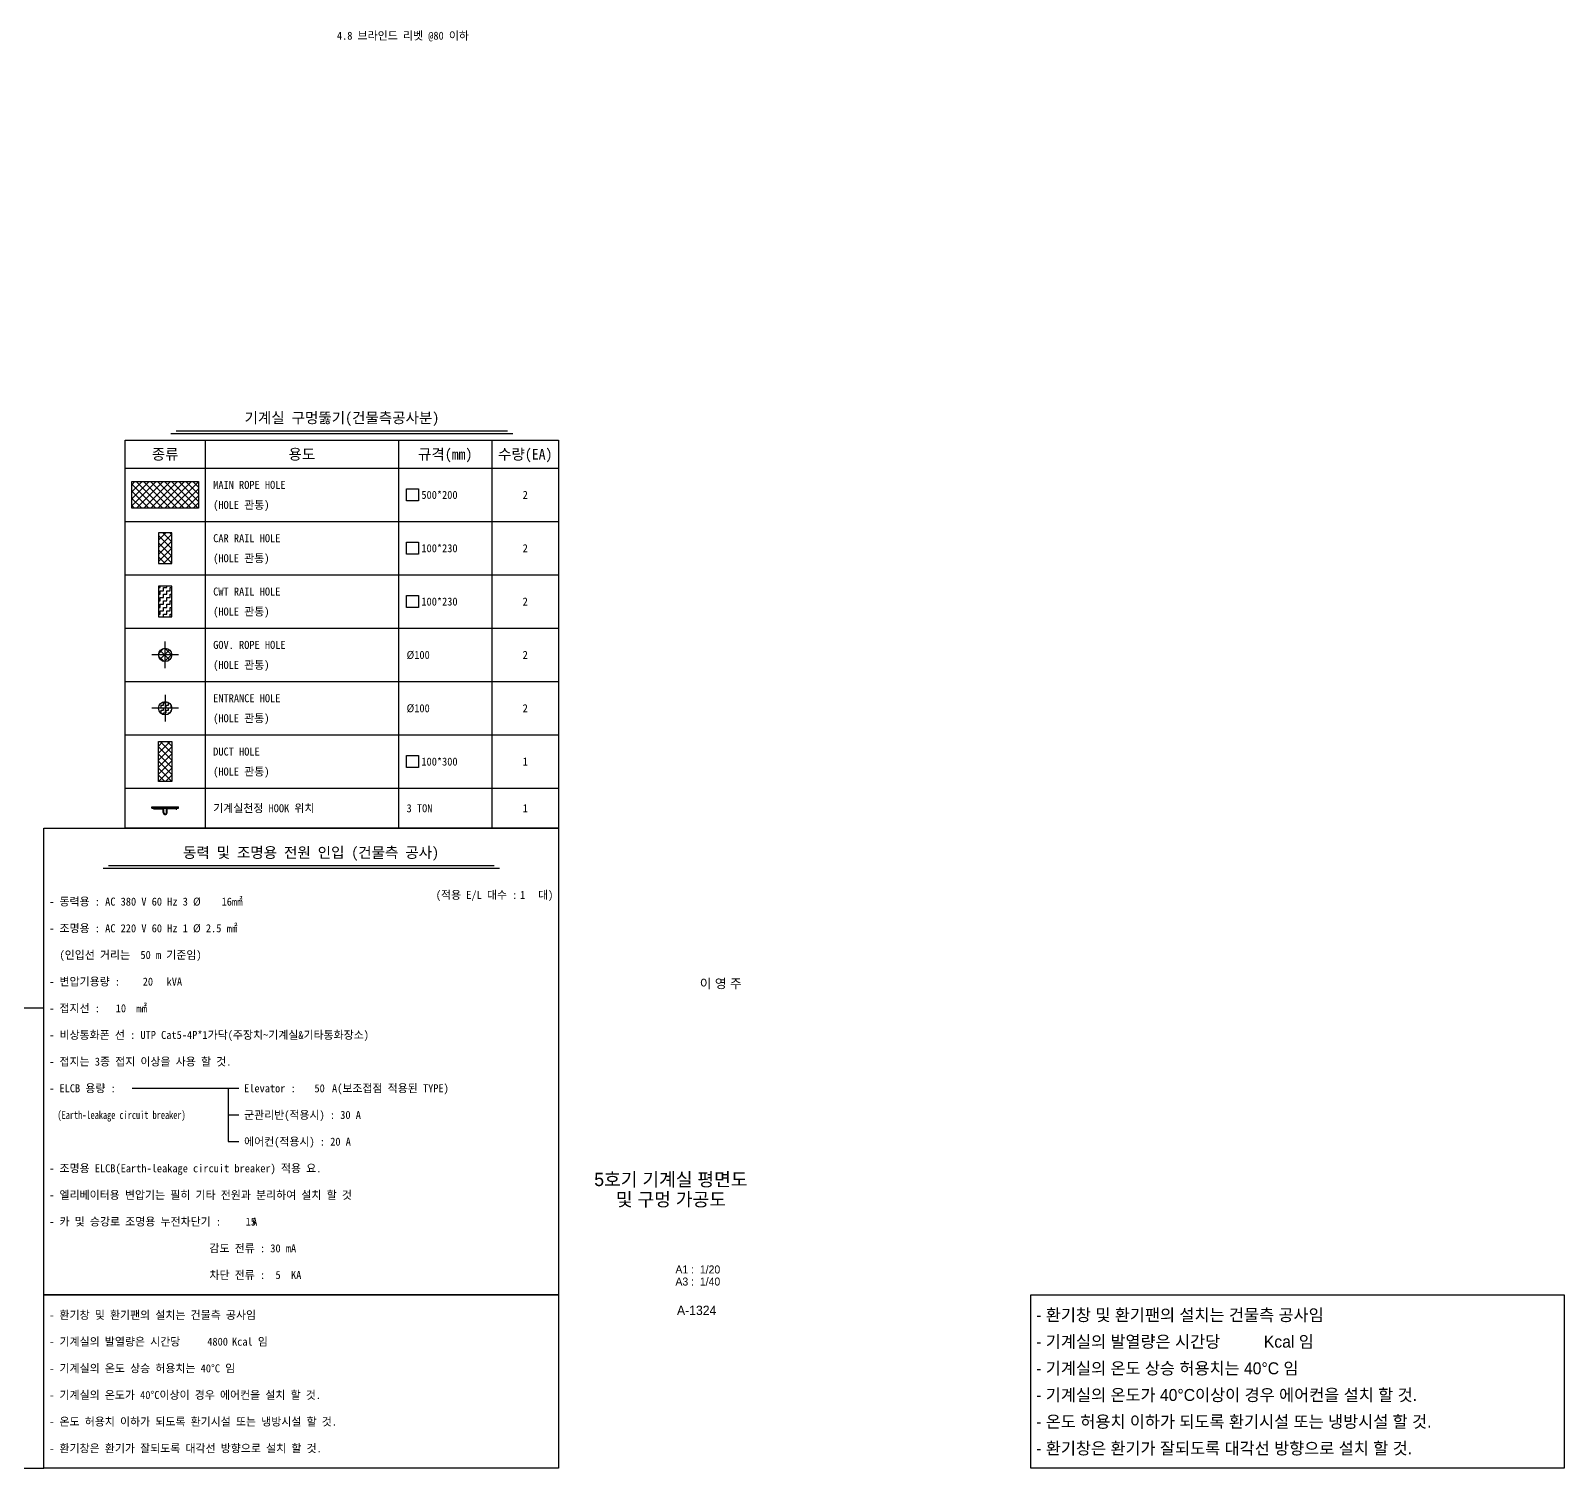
# Model space of a CAD drawing. Extents: x -9109 to 174251, y 57759 to 115528.
# Drawn here: x 152604 to 164104, y 98509 to 109290 of the extents above; entities that cross this region are included whole.
import ezdxf
from ezdxf.enums import TextEntityAlignment as Align

# ---------------------------------------------------------------- set-up
doc = ezdxf.new("R2010")
doc.units = 0
doc.header["$LTSCALE"] = 600
doc.header["$MEASUREMENT"] = 0
doc.linetypes.add('CENTER', pattern=[2, 1.25, -0.25, 0.25, -0.25])
doc.layers.get('0').update_dxf_attribs({"linetype": 'CONTINUOUS'})
for name, color, linetype in [('1', 3, 'CONTINUOUS'), ('3', 1, 'CENTER'), ('A-BORD-TEXT', 3, 'CONTINUOUS')]:
    doc.layers.add(name, color=color, linetype=linetype)
for name, color, linetype, lineweight in [('A-MKXS-TEXT1', 3, 'CONTINUOUS', 25), ('A-XXXX-TABL', 7, 'CONTINUOUS', 25), ('A-XXXX-TXT1', 3, 'CONTINUOUS', 25)]:
    doc.layers.add(name, color=color, linetype=linetype, lineweight=lineweight)
doc.styles.add('OTIS', font='')
doc.styles.add('돋움체', font='')
doc.styles.add('맑은고딕', font='')
doc.styles.get('OTIS').set_extended_font_data('Dotum')
doc.styles.get('돋움체').set_extended_font_data('DotumChe')
doc.styles.get('맑은고딕').set_extended_font_data('Dotum')

# ---------------------------------------------------------------- blocks, each defined once
blk = doc.blocks.new('cwt h')
at = {"layer": '1'}
h = blk.add_hatch(dxfattribs=at)
h.set_pattern_fill('ZIGZAG', color=256, scale=200)
h.set_pattern_definition([(0, (0, 65), (25, 25), [25, -25]), (90, (25, 65), (-25, 25), [25, -25])])
h.paths.add_polyline_path([(50, 115), (-50, 115), (-50, -115), (50, -115)])
blk.add_lwpolyline([(50, 115), (-50, 115), (-50, -115), (50, -115)], close=True)
blk = doc.blocks.new('car h')
at = {"layer": '1'}
h = blk.add_hatch(dxfattribs=at)
h.set_pattern_fill('ANSI37', color=256, scale=300)
h.set_pattern_definition([(45, (-138738.017, 1010.512), (-26.516504, 26.516504), []), (135, (-138738.017, 1010.512), (-26.516504, -26.516504), [])])
h.paths.add_polyline_path([(50, 115), (-50, 115), (-50, -115), (50, -115)])
blk.add_lwpolyline([(50, 115), (-50, 115), (-50, -115), (50, -115)], close=True)
blk = doc.blocks.new('H-100(OP)')
at = {"layer": '1'}
h = blk.add_hatch(dxfattribs=at)
h.set_pattern_fill('ZIGZAG', color=256, scale=150)
h.set_pattern_definition([(0, (0, 0), (18.75, 18.75), [18.75, -18.75]), (90, (18.75, 0), (-18.75, 18.75), [18.75, -18.75])])
edge = h.paths.add_edge_path()
edge.add_arc((0, 0), 50, 0, 360)
blk.add_circle((0, 0), 50)
at = {"layer": '3'}
for p, q in [((100, 0), (-100, 0)), ((0, 100), (0, -100))]:
    blk.add_line(p, q, dxfattribs=at)
blk = doc.blocks.new('gov')
at = {"layer": '1'}
h = blk.add_hatch(dxfattribs=at)
h.set_pattern_fill('ANSI37', color=256, scale=300)
h.set_pattern_definition([(45, (-82788.21, -9543.856), (-26.516504, 26.516504), []), (135, (-82788.21, -9543.856), (-26.516504, -26.516504), [])])
edge = h.paths.add_edge_path()
edge.add_arc((0, 0), 50, 0, 360)
blk.add_circle((0, 0), 50)
at = {"layer": '3'}
for p, q in [((100, 0), (-100, 0)), ((0, -100), (0, 100))]:
    blk.add_line(p, q, dxfattribs=at)
blk = doc.blocks.new('cs')
at = {"layer": '1'}
h = blk.add_hatch(dxfattribs=at)
h.set_pattern_fill('ANSI37', color=256, scale=300)
h.set_pattern_definition([(45, (-30730.81, 242.27), (-26.516504, 26.516504), []), (135, (-30730.81, 242.27), (-26.516504, -26.516504), [])])
h.paths.add_polyline_path([(-50, 150), (50, 150), (50, -150), (-50, -150)])
blk.add_lwpolyline([(-50, 150), (50, 150), (50, -150), (-50, -150)], close=True)
blk = doc.blocks.new('A1')
for p, q in [((-7.8, 0), (-1.9, 0)), ((7.8, 0), (1.9, 0)), ((-8.2, -0.8), (-8.7, -0.8)), ((-7.8, -0.4), (-4.6, -0.4)), ((-4.6, -0.4), (-1.9, -0.4)), ((-1.5, -3.3), (-1.5, -0.8)), ((-1, -3.3), (-1, -0.8)), ((1, -3.3), (1, -0.8)), ((1.5, -3.3), (1.5, -0.8)), ((5.3, -0.4), (1.9, -0.4)), ((7.8, -0.4), (5, -0.4)), ((8.2, -0.8), (8.7, -0.8))]:
    blk.add_line(p, q)
for centre, radius, start, end in [((-7.8, -0.8), 0.808, 90, 180), ((-1.9, -0.8), 0.808, 0, 90), ((1.9, -0.8), 0.808, 90, 180), ((7.8, -0.8), 0.808, 0, 90), ((-7.8, -0.8), 0.404, 90, 180), ((-1.9, -0.8), 0.404, 0, 90), ((0, -3.3), 1.45, 180, 0), ((0, -3.3), 1.05, 180, 0), ((1.9, -0.8), 0.404, 90, 180), ((7.8, -0.8), 0.404, 0, 90)]:
    blk.add_arc(centre, radius, start, end)

msp = doc.modelspace()

# ---------------------------------------------------------------- hatches: boundary and pattern name
at = {"layer": '1'}
h = msp.add_hatch(dxfattribs=at)
h.set_pattern_fill('ANSI37', color=256, scale=300, angle=180)
h.set_pattern_definition([(225, (183460.533, 106443.717), (26.516504, -26.516504), []), (315, (183460.533, 106443.717), (26.516504, 26.516504), [])])
h.paths.add_polyline_path([(153862.4, 105708.6), (153362.4, 105708.6), (153362.4, 105908.6), (153862.4, 105908.6)])
h = msp.add_hatch(dxfattribs=at)
h.set_pattern_fill('ANSI31', color=256, scale=100, style=0)
h.set_pattern_definition([(45, (184433.69, 88330.895), (-8.8388348, 8.8388348), [])])
h.paths.add_polyline_path([(153612.4, 103468.6), (153512.4, 103468.6), (153512.4, 103458.6), (153612.4, 103458.6)])
h.paths.add_polyline_path([(153712.4, 103468.6), (153612.4, 103468.6), (153612.4, 103458.6), (153712.4, 103458.6)])

# ---------------------------------------------------------------- linework, layer by layer
msp.add_line((155362.4, 106218.6), (155362.4, 103308.6))
for points in [[(153862.4, 105708.6), (153362.4, 105708.6), (153362.4, 105908.6), (153862.4, 105908.6)], [(160103.8, 99808.6), (164103.8, 99808.6), (164103.8, 98508.6), (160103.8, 98508.6)]]:
    msp.add_lwpolyline(points, close=True)
for p, q in [((153655.4, 106268.6), (156219.4, 106268.6)), ((153695.4, 106288.6), (156179.4, 106288.6)), ((153512.4, 103468.6), (153712.4, 103468.6)), ((153512.4, 103458.6), (153512.4, 103468.6)), ((153512.4, 103458.6), (153712.4, 103458.6)), ((153512.4, 103458.6), (153533.9, 103458.6)), ((153690.8, 103458.6), (153712.4, 103458.6)), ((153690.8, 103458.6), (153712.4, 103458.6)), ((153712.4, 103458.6), (153712.4, 103468.6)), ((153146.4, 103008.6), (156118.4, 103008.6)), ((153186.4, 103028.6), (156078.4, 103028.6))]:
    msp.add_line(p, q, dxfattribs=at)
at = {"layer": 'A-MKXS-TEXT1'}
for p, q in [((153364.1, 101358.6), (154164.1, 101358.6)), ((154084.1, 101358.6), (154084.1, 100958.6)), ((154084.1, 101158.6), (154164.1, 101158.6)), ((154084.1, 100958.6), (154164.1, 100958.6))]:
    msp.add_line(p, q, dxfattribs=at)
for points in [[(155422.4, 105853.6), (155512.4, 105853.6), (155512.4, 105763.6), (155422.4, 105763.6)], [(155422.4, 105453.6), (155512.4, 105453.6), (155512.4, 105363.6), (155422.4, 105363.6)], [(155422.4, 105053.6), (155512.4, 105053.6), (155512.4, 104963.6), (155422.4, 104963.6)], [(155422.4, 103853.6), (155512.4, 103853.6), (155512.4, 103763.6), (155422.4, 103763.6)]]:
    msp.add_lwpolyline(points, close=True, dxfattribs=at)
at = {"layer": 'A-XXXX-TABL'}
for p, q in [((153912.4, 106218.6), (153912.4, 103308.6)), ((156062.4, 106218.6), (156062.4, 103308.6)), ((153312.4, 106008.6), (156562.4, 106008.6)), ((153312.4, 105608.6), (156562.4, 105608.6)), ((153312.4, 105208.6), (156562.4, 105208.6)), ((153312.4, 104808.6), (156562.4, 104808.6)), ((153312.4, 104408.6), (156562.4, 104408.6)), ((153312.4, 104008.6), (156562.4, 104008.6)), ((153312.4, 103608.6), (156562.4, 103608.6))]:
    msp.add_line(p, q, dxfattribs=at)
for points in [[(153312.4, 103308.6), (153312.4, 106218.6), (156562.4, 106218.6), (156562.4, 103308.6)], [(152702.4, 103308.6), (156562.4, 103308.6), (156562.4, 99808.6), (152702.4, 99808.6)], [(152702.4, 101958.6), (150012.4, 101958.6), (150012.4, 98508.6), (152702.4, 98508.6)], [(152702.4, 99808.6), (156562.4, 99808.6), (156562.4, 98508.6), (152702.4, 98508.6)]]:
    msp.add_lwpolyline(points, close=True, dxfattribs=at)

# ---------------------------------------------------------------- block references
for name, p in [('car h', (153612.4, 105408.6)), ('cwt h', (153612.4, 105008.6)), ('gov', (153612.4, 104608.6)), ('H-100(OP)', (153612.4, 104208.6)), ('cs', (153612.4, 103808.6))]:
    msp.add_blockref(name, p)
at = {"xscale": 10, "yscale": 10, "zscale": 10}
msp.add_blockref('A1', (153612.4, 103458.6), dxfattribs=at)

# ---------------------------------------------------------------- texts
at = {"layer": '1', "style": 'OTIS'}
for s, p in [('- 환기창 및 환기팬의 설치는 건물측 공사임', (160143.8, 99658.6)), ('- 기계실의 발열량은 시간당          Kcal 임', (160143.8, 99458.6)), ('- 기계실의 온도 상승 허용치는 40%%DC 임', (160143.8, 99258.6)), ('- 기계실의 온도가 40%%dC이상이 경우 에어컨을 설치 할 것.', (160143.8, 99058.6)), ('- 온도 허용치 이하가 되도록 환기시설 또는 냉방시설 할 것.', (160143.8, 98858.6)), ('- 환기창은 환기가 잘되도록 대각선 방향으로 설치 할 것.', (160143.8, 98658.6))]:
    msp.add_text(s, height=90, dxfattribs=at).set_placement(p, align=Align.MIDDLE_LEFT)
at = {"layer": 'A-BORD-TEXT', "style": '맑은고딕'}
msp.add_text('이 영 주', height=70, dxfattribs=at).set_placement((157935.1, 102109), align=Align.RIGHT)
at = {"layer": 'A-MKXS-TEXT1', "style": '돋움체'}
msp.add_text('4.8 브라인드 리벳 @80 이하', height=60, dxfattribs=at).set_placement((154900.2, 109222.2))
for s, p in [('기계실 구멍뚫기(건물측공사분)', (154937.4, 106346.6)), ('동력 및 조명용 전원 인입 (건물측 공사)', (154705.5, 103086.6))]:
    msp.add_text(s, height=80, dxfattribs=at).set_placement(p, align=Align.CENTER)
for s, height, p in [('종류', 80, (153612.4, 106113.6)), ('용도', 80, (154637.4, 106113.6)), ('규격(mm)', 80, (155712.4, 106113.6)), ('수량(EA)', 80, (156312.4, 106113.6)), ('2', 60, (156312.4, 105808.6)), ('2', 60, (156312.4, 105408.6)), ('2', 60, (156312.4, 105008.6)), ('2', 60, (156312.4, 104608.6)), ('2', 60, (156312.4, 104208.6)), ('1', 60, (156312.4, 103808.6)), ('1', 60, (156312.4, 103458.6)), ('1', 60, (156292.4, 102808.6)), ('16', 60, (154074.1, 102758.6)), ('20', 60, (153482.8, 102158.6)), ('10', 60, (153280.5, 101958.6)), ('50', 60, (154770.5, 101358.6)), ('15', 60, (154254.1, 100358.6))]:
    msp.add_text(s, height=height, dxfattribs=at).set_placement(p, align=Align.MIDDLE_CENTER)
for s, p in [('MAIN ROPE HOLE', (153972.4, 105883.6)), ('500*200', (155533.5, 105808.6)), ('(HOLE 관통)', (153972.4, 105733.6)), ('CAR RAIL HOLE', (153972.4, 105483.6)), ('(HOLE 관통)', (153972.4, 105333.6)), ('100*230', (155533.5, 105408.6)), ('CWT RAIL HOLE', (153972.4, 105083.6)), ('100*230', (155533.5, 105008.6)), ('(HOLE 관통)', (153972.4, 104933.6)), ('GOV. ROPE HOLE', (153972.4, 104683.6)), ('(HOLE 관통)', (153972.4, 104533.6)), ('%%C100', (155422.4, 104608.6)), ('ENTRANCE HOLE', (153972.4, 104283.6)), ('%%C100', (155422.4, 104208.6)), ('(HOLE 관통)', (153972.4, 104133.6)), ('DUCT HOLE', (153972.4, 103883.6)), ('(HOLE 관통)', (153972.4, 103733.6)), ('100*300', (155533.5, 103808.6)), ('기계실천정 HOOK 위치', (153972.4, 103458.6)), ('3 TON', (155422.4, 103458.6)), ('- 동력용 : AC 380 V 60 Hz 3 %%C      ㎟', (152742.4, 102758.6)), ('- 조명용 : AC 220 V 60 Hz 1 %%C 2.5 ㎟', (152742.4, 102558.6)), ('  (인입선 거리는  50 m 기준임)', (152742.4, 102358.6)), ('- 변압기용량 :         kVA', (152742.4, 102158.6)), ('- 접지선 :       ㎟', (152742.4, 101958.6)), ('- 비상통화폰 선 : UTP Cat5-4P*1가닥(주장치~기계실&기타통화장소)', (152742.4, 101758.6)), ('- 접지는 3종 접지 이상을 사용 할 것.', (152742.4, 101558.6)), ('- ELCB 용량 : ', (152742.4, 101358.6)), ('Elevator :       A(보조접점 적용된 TYPE)', (154204.1, 101358.6)), ('군관리반(적용시) : 30 A', (154204.1, 101158.6)), ('에어컨(적용시) : 20 A', (154204.1, 100958.6)), ('- 조명용 ELCB(Earth-leakage circuit breaker) 적용 요.', (152742.4, 100758.6)), ('- 엘리베이터용 변압기는 필히 기타 전원과 분리하여 설치 할 것', (152742.4, 100558.6)), ('- 카 및 승강로 조명용 누전차단기 :      A', (152742.4, 100358.6)), ('                               감도 전류 : 30 mA', (152742.4, 100158.6)), ('                               차단 전류 :  5  KA', (152742.4, 99958.6)), ('- 환기창 및 환기팬의 설치는 건물측 공사임', (152742.4, 99658.6)), ('- 기계실의 발열량은 시간당          Kcal 임', (152742.4, 99458.6)), ('4800', (153927.9, 99458.6)), ('- 기계실의 온도 상승 허용치는 40%%DC 임', (152742.4, 99258.6)), ('- 기계실의 온도가 40%%dC이상이 경우 에어컨을 설치 할 것.', (152742.4, 99058.6)), ('- 온도 허용치 이하가 되도록 환기시설 또는 냉방시설 할 것.', (152742.4, 98858.6)), ('- 환기창은 환기가 잘되도록 대각선 방향으로 설치 할 것.', (152742.4, 98658.6))]:
    msp.add_text(s, height=60, dxfattribs=at).set_placement(p, align=Align.MIDDLE_LEFT)
msp.add_text('(적용 E/L 대수 :    대)', height=60, dxfattribs=at).set_placement((156522.4, 102808.6), align=Align.MIDDLE_RIGHT)
at = {"layer": 'A-MKXS-TEXT1', "style": '돋움체', "width": 0.8}
msp.add_text('  (Earth-leakage circuit breaker)', height=60, dxfattribs=at).set_placement((152742.4, 101158.6), align=Align.MIDDLE_LEFT)
at = {"layer": 'A-XXXX-TXT1', "style": '맑은고딕'}
for s, p in [('5호기 기계실 평면도', (157404.9, 100675.1)), ('및 구멍 가공도', (157404.9, 100525.1))]:
    msp.add_text(s, height=100, dxfattribs=at).set_placement(p, align=Align.MIDDLE_CENTER)
for s, height, p in [('A1 :  1/20', 60, (157774.5, 99970)), ('A3 :  1/40', 60, (157774.5, 99879.3)), ('A-1324', 70, (157745.3, 99658.5))]:
    msp.add_text(s, height=height, dxfattribs=at).set_placement(p, align=Align.RIGHT)

doc.saveas('drawing.dxf')
